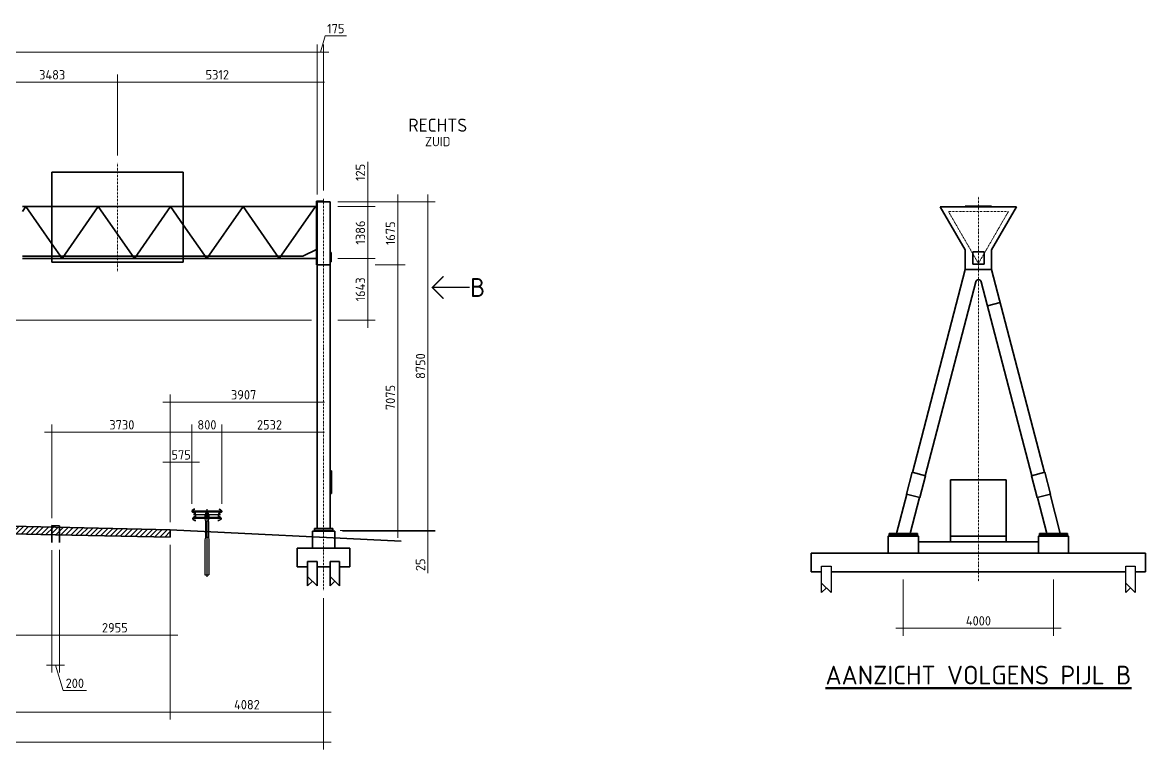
# Model space of a CAD drawing. Header units: millimetres. Extents: x 106432 to 195738, y -289564 to -268047.
# Drawn here: x 165832 to 195738, y -287413 to -268047 of the extents above; entities that cross this region are included whole.
import ezdxf
from ezdxf.enums import TextEntityAlignment as Align

# ---------------------------------------------------------------- set-up
doc = ezdxf.new("R2010")
doc.units = ezdxf.units.MM
doc.linetypes.add('XX-HART', pattern=[12, 4, -2, 0, -2, 4])
doc.layers.get('DEFPOINTS').update_dxf_attribs({"color": 40})
for name, color, linetype, lineweight in [('N-CO-BV-GELEIDECONSTRUCTIE_GELEIDERAIL-S', 210, 'Continuous', 25), ('N-CO-FC-KESP-G', 60, 'Continuous', 35), ('N-CO-FC-PAAL-G', 40, 'Continuous', 25), ('N-CO-GW-BERM-G', 90, 'Continuous', 35), ('N-CO-SC-M', 7, 'Continuous', 18), ('N-CO-SC-STAALVORM_PROFIEL-G', 7, 'Continuous', 35), ('N-CO-SC-TREKSTANG-G', 7, 'Continuous', 35), ('N-CO-VH-VERHARDING_ASFALT-A', 252, 'Continuous', 18), ('N-CO-VH-VERHARDING_ASFALT-G', 252, 'Continuous', 35), ('N-CO-VW-MARKERING-G', 7, 'Continuous', 35), ('X-XX-AL-HARTLIJN-G', 7, 'XX-HART', 18), ('X-XX-AL-REFERENTIE-G', 7, 'Continuous', 18), ('X-XX-AL-REFERENTIE-T25', 7, 'Continuous', 25), ('X-XX-AL-REFERENTIE-T35', 50, 'Continuous', 35), ('X-XX-AL-VERWIJZING-S', 7, 'Continuous', 25), ('X-XX-AL-VERWIJZING_AANZICHT-T50', 130, 'Continuous', 50)]:
    doc.layers.add(name, color=color, linetype=linetype, lineweight=lineweight)
doc.styles.add('NLCS-ISO', font='NLCS-ISO.ttf')
doc.styles.add('NLCS-ISO-MM100-T25', font='NLCS-ISO.ttf', dxfattribs={"height": 250})
doc.styles.add('NLCS-ISO-MM100-T35', font='NLCS-ISO.ttf', dxfattribs={"height": 350})
doc.styles.add('NLCS-ISO-MM100-T50', font='NLCS-ISO.ttf', dxfattribs={"height": 500})
doc.dimstyles.new('NLCS-MM100-T25-SCHRAP_a_l0_h3', dxfattribs={"dimscale": 100, "dimtxt": 2.5, "dimasz": 1.4, "dimexe": 2, "dimexo": 2, "dimgap": 0.7, "dimtad": 1, "dimdec": 0, "dimzin": 0, "dimdsep": 46, "dimtxsty": 'NLCS-ISO-MM100-T25', "dimblk": 'OBLIQUE', "dimcen": 2.5, "dimdle": 2, "dimclrd": 256, "dimclre": 256, "dimclrt": 256, "dimadec": 3, "dimazin": 0, "dimtfac": 1, "dimtdec": 0, "dimtofl": 0, "dimtmove": 1, "dimatfit": 0, "dimldrblk": 'OBLIQUE', "dimfxl": 0, "dimtolj": 1, "dimtzin": 0, "dimlwd": 18, "dimlwe": 18, "dimarcsym": 0})
pattern_1 = [(45, (153157.56, -250803.75), (-67.35192, 67.35192), [])]

# ---------------------------------------------------------------- blocks, each defined once
blk = doc.blocks.new('*D68')
at = {"layer": 'DEFPOINTS', "color": 0, "transparency": 16777216}
for p in [(174026, -274336), (174026, -275979), (175026, -275979)]:
    blk.add_point(p, dxfattribs=at)
at = {"layer": 'N-CO-SC-M', "lineweight": 18, "transparency": 16777216}
for p, q in [((175026, -274136), (175026, -276179)), ((174226, -274336), (175226, -274336)), ((174226, -275979), (175226, -275979))]:
    blk.add_line(p, q, dxfattribs=at)
at = {"layer": 'N-CO-SC-M', "transparency": 16777216, "insert": (174831, -275157), "char_height": 250, "attachment_point": 5, "rotation": 90, "style": 'NLCS-ISO-MM100-T25'}
blk.add_mtext('\\A1;1643', dxfattribs=at)
blk = doc.blocks.new('_Oblique')
blk = doc.blocks.new('*D73')
at = {"layer": 'DEFPOINTS', "color": 0, "transparency": 16777216}
for p in [(174096, -281575), (174151, -281600), (176626, -281600)]:
    blk.add_point(p, dxfattribs=at)
at = {"layer": 'N-CO-SC-M', "lineweight": 18, "transparency": 16777216}
for p, q in [((174296, -281575), (176826, -281575)), ((174351, -281600), (176826, -281600)), ((176626, -281575), (176626, -281435)), ((176626, -281575), (176626, -281600)), ((176626, -281600), (176626, -281740)), ((176626, -282713), (176626, -281600))]:
    blk.add_line(p, q, dxfattribs=at)
at = {"layer": 'N-CO-SC-M', "transparency": 16777216, "insert": (176431, -282493), "char_height": 250, "attachment_point": 5, "rotation": 90, "style": 'NLCS-ISO-MM100-T25'}
blk.add_mtext('\\A1;25', dxfattribs=at)
blk = doc.blocks.new('*D74')
at = {"layer": 'DEFPOINTS', "color": 0, "transparency": 16777216}
for p in [(174026, -272825), (174096, -281575), (176626, -281575)]:
    blk.add_point(p, dxfattribs=at)
at = {"layer": 'N-CO-SC-M', "lineweight": 18, "transparency": 16777216}
for p, q in [((176626, -272625), (176626, -281775)), ((174226, -272825), (176826, -272825)), ((174296, -281575), (176826, -281575))]:
    blk.add_line(p, q, dxfattribs=at)
at = {"layer": 'N-CO-SC-M', "transparency": 16777216, "insert": (176431, -277200), "char_height": 250, "attachment_point": 5, "rotation": 90, "style": 'NLCS-ISO-MM100-T25'}
blk.add_mtext('\\A1;8750', dxfattribs=at)
blk = doc.blocks.new('*D75')
at = {"layer": 'DEFPOINTS', "color": 0, "transparency": 16777216}
for p in [(175026, -274500), (174096, -281575), (175826, -281575)]:
    blk.add_point(p, dxfattribs=at)
at = {"layer": 'N-CO-SC-M', "lineweight": 18, "transparency": 16777216}
for p, q in [((175226, -274500), (176026, -274500)), ((175826, -274300), (175826, -281775)), ((174296, -281575), (176026, -281575))]:
    blk.add_line(p, q, dxfattribs=at)
at = {"layer": 'N-CO-SC-M', "transparency": 16777216, "insert": (175631, -278037), "char_height": 250, "attachment_point": 5, "rotation": 90, "style": 'NLCS-ISO-MM100-T25'}
blk.add_mtext('\\A1;7075', dxfattribs=at)
blk = doc.blocks.new('*D76')
at = {"layer": 'DEFPOINTS', "color": 0, "transparency": 16777216}
for p in [(174026, -272825), (175026, -274500), (175826, -274500)]:
    blk.add_point(p, dxfattribs=at)
at = {"layer": 'N-CO-SC-M', "lineweight": 18, "transparency": 16777216}
for p, q in [((175826, -272625), (175826, -274700)), ((174226, -272825), (176026, -272825)), ((175226, -274500), (176026, -274500))]:
    blk.add_line(p, q, dxfattribs=at)
at = {"layer": 'N-CO-SC-M', "transparency": 16777216, "insert": (175631, -273662), "char_height": 250, "attachment_point": 5, "rotation": 90, "style": 'NLCS-ISO-MM100-T25'}
blk.add_mtext('\\A1;1675', dxfattribs=at)
blk = doc.blocks.new('*D77')
at = {"layer": 'DEFPOINTS', "color": 0, "transparency": 16777216}
for p in [(174026, -272950), (174026, -274336), (175026, -274336)]:
    blk.add_point(p, dxfattribs=at)
at = {"layer": 'N-CO-SC-M', "lineweight": 18, "transparency": 16777216}
for p, q in [((174226, -272950), (175226, -272950)), ((175026, -272750), (175026, -274536)), ((174226, -274336), (175226, -274336))]:
    blk.add_line(p, q, dxfattribs=at)
at = {"layer": 'N-CO-SC-M', "transparency": 16777216, "insert": (174831, -273643), "char_height": 250, "attachment_point": 5, "rotation": 90, "style": 'NLCS-ISO-MM100-T25'}
blk.add_mtext('\\A1;1386', dxfattribs=at)
blk = doc.blocks.new('*D78')
at = {"layer": 'DEFPOINTS', "color": 0, "transparency": 16777216}
for p in [(174026, -272825), (174026, -272950), (175026, -272950)]:
    blk.add_point(p, dxfattribs=at)
at = {"layer": 'N-CO-SC-M', "lineweight": 18, "transparency": 16777216}
for p, q in [((175026, -271758), (175026, -272825)), ((175026, -272825), (175026, -272685)), ((174226, -272825), (175226, -272825)), ((174226, -272950), (175226, -272950)), ((175026, -272825), (175026, -272950)), ((175026, -272950), (175026, -273090))]:
    blk.add_line(p, q, dxfattribs=at)
at = {"layer": 'N-CO-SC-M', "transparency": 16777216, "insert": (174831, -272041), "char_height": 250, "attachment_point": 5, "rotation": 90, "style": 'NLCS-ISO-MM100-T25'}
blk.add_mtext('\\A1;125', dxfattribs=at)
blk = doc.blocks.new('*D79')
at = {"layer": 'DEFPOINTS', "color": 0, "transparency": 16777216}
for p in [(173851, -268836), (173851, -272725), (173676, -272825)]:
    blk.add_point(p, dxfattribs=at)
at = {"layer": 'N-CO-SC-M', "lineweight": 18, "transparency": 16777216}
for p, q in [((173764, -268836), (173893, -268406)), ((173893, -268406), (174458, -268406)), ((173676, -268836), (173536, -268836)), ((173676, -272625), (173676, -268636)), ((173676, -268836), (173851, -268836)), ((173851, -272525), (173851, -268636)), ((173851, -268836), (173991, -268836))]:
    blk.add_line(p, q, dxfattribs=at)
at = {"layer": 'N-CO-SC-M', "transparency": 16777216, "insert": (174175, -268211), "char_height": 250, "attachment_point": 5, "style": 'NLCS-ISO-MM100-T25'}
blk.add_mtext('\\A1;175', dxfattribs=at)
blk = doc.blocks.new('*D80')
at = {"layer": 'DEFPOINTS', "color": 0, "transparency": 16777216}
for p in [(173676, -268836), (131176, -272825), (173676, -272825)]:
    blk.add_point(p, dxfattribs=at)
at = {"layer": 'N-CO-SC-M', "lineweight": 18, "transparency": 16777216}
for p, q in [((130976, -268836), (173876, -268836)), ((131176, -272625), (131176, -268636)), ((173676, -272625), (173676, -268636))]:
    blk.add_line(p, q, dxfattribs=at)
at = {"layer": 'N-CO-SC-M', "transparency": 16777216, "insert": (152426, -268641), "char_height": 250, "attachment_point": 5, "style": 'NLCS-ISO-MM100-T25'}
blk.add_mtext('\\A1;42500', dxfattribs=at)
blk = doc.blocks.new('*D83')
at = {"layer": 'DEFPOINTS', "color": 0, "transparency": 16777216}
for p in [(168364, -269636), (168364, -271786), (173676, -272825)]:
    blk.add_point(p, dxfattribs=at)
at = {"layer": 'N-CO-SC-M', "lineweight": 18, "transparency": 16777216}
for p, q in [((168364, -271586), (168364, -269436)), ((173676, -272625), (173676, -269436)), ((173876, -269636), (168164, -269636))]:
    blk.add_line(p, q, dxfattribs=at)
at = {"layer": 'N-CO-SC-M', "transparency": 16777216, "insert": (171020, -269441), "char_height": 250, "attachment_point": 5, "style": 'NLCS-ISO-MM100-T25'}
blk.add_mtext('\\A1;5312', dxfattribs=at)
blk = doc.blocks.new('Geleiderail_800-2Z')
for p, q in [((-390, 702), (-387, 676)), ((-390, 702), (390, 702)), ((-387, 676), (387, 676)), ((-358, 605), (358, 605)), ((-315, 671), (-301, 539)), ((-52, 610), (-52, 490)), ((-52, 610), (52, 610)), ((-33, 620), (-38, 627)), ((-27, 620), (-22, 627)), ((-16, 610), (-16, 556)), ((0, 750), (0, -1050)), ((16, 610), (16, 556)), ((27, 620), (22, 627)), ((33, 620), (38, 627)), ((52, 610), (52, 490)), ((315, 671), (301, 539)), ((390, 702), (387, 676)), ((-355, 511), (-324, 511)), ((-355, 511), (-355, 508)), ((-355, 508), (355, 508)), ((-300, 534), (-324, 511)), ((-300, 534), (300, 534)), ((-52, 490), (-38, 420)), ((-38, 420), (-38, 0)), ((-3, 550), (-8, 557)), ((3, 550), (8, 557)), ((38, 420), (52, 490)), ((38, 420), (38, 0)), ((300, 534), (324, 511)), ((355, 511), (324, 511)), ((355, 511), (355, 508)), ((-38, 0), (38, 0)), ((-38, 0), (-52, -70)), ((-52, -70), (-52, -1000)), ((38, 0), (52, -70)), ((52, -70), (52, -1000)), ((-52, -1000), (52, -1000))]:
    blk.add_line(p, q)
for points in [[(-327, 751), (-349, 745, 0.115591), (-354, 742), (-391, 710, 0.521984), (-386, 666), (-324, 632, -0.246437), (-312, 614), (-309, 584, -0.246437), (-317, 563), (-370, 517, 0.521984), (-366, 473), (-323, 449, 0.115591), (-318, 448), (-295, 447), (-294, 450), (-317, 451, -0.115591), (-321, 452), (-364, 476, -0.521984), (-368, 515), (-315, 561, 0.246437), (-306, 584), (-309, 614, 0.246437), (-323, 635), (-384, 669, -0.521984), (-389, 708), (-352, 740, -0.115591), (-348, 742), (-326, 748)], [(327, 751), (349, 745, -0.115591), (354, 742), (391, 710, -0.521984), (386, 666), (324, 632, 0.246437), (312, 614), (309, 584, 0.246437), (317, 563), (370, 517, -0.521984), (366, 473), (323, 449, -0.115591), (318, 448), (295, 447), (294, 450), (317, 451, 0.115591), (321, 452), (364, 476, 0.521984), (368, 515), (315, 561, -0.246437), (306, 584), (309, 614, -0.246437), (323, 635), (384, 669, 0.521984), (389, 708), (352, 740, 0.115591), (348, 742), (326, 748)]]:
    blk.add_lwpolyline(points, format="xyb", close=True)
for points in [[(-315, 671, 0.09985), (-314, 671, 0.174705), (-313, 671, 0.104203), (-313, 672, 0.064948), (-313, 674, 0.051099), (-313, 676, 0.051099)], [(315, 671, -0.09985), (314, 671, -0.174705), (313, 671, -0.104203), (313, 672, -0.064948), (313, 674, -0.051099), (313, 676, -0.051099)], [(-301, 539, -0.09985), (-300, 539, -0.174705), (-299, 539, -0.104203), (-299, 538, -0.064948), (-298, 536, -0.051099), (-298, 534, -0.051099)], [(301, 539, 0.09985), (300, 539, 0.174705), (299, 539, 0.104203), (299, 538, 0.064948), (298, 536, 0.051099), (298, 534, 0.051099)]]:
    blk.add_lwpolyline(points, format="xyb")
for centre, radius, start, end in [((-30, 632), 9, 329.995, 209.995), ((-30, 622), 4, 209.995, 329.995), ((30, 632), 9, 329.995, 209.995), ((30, 622), 4, 209.995, 329.995), ((0, 556), 16, 180, 0), ((0, 562), 9, 329.995, 209.995), ((0, 552), 4, 209.995, 329.995)]:
    blk.add_arc(centre, radius, start, end)
blk = doc.blocks.new('*D88')
at = {"layer": 'DEFPOINTS', "color": 0, "transparency": 16777216}
for p in [(169769, -279759), (170344, -281070), (169769, -281558)]:
    blk.add_point(p, dxfattribs=at)
at = {"layer": 'N-CO-SC-M', "lineweight": 18, "transparency": 16777216}
for p, q in [((169769, -281358), (169769, -279559)), ((170344, -280870), (170344, -279559)), ((170544, -279759), (169569, -279759))]:
    blk.add_line(p, q, dxfattribs=at)
at = {"layer": 'N-CO-SC-M', "transparency": 16777216, "insert": (170056, -279564), "char_height": 250, "attachment_point": 5, "style": 'NLCS-ISO-MM100-T25'}
blk.add_mtext('\\A1;575', dxfattribs=at)
blk = doc.blocks.new('*D89')
at = {"layer": 'DEFPOINTS', "color": 0, "transparency": 16777216}
for p in [(170344, -278959), (170344, -281070), (166614, -281447)]:
    blk.add_point(p, dxfattribs=at)
at = {"layer": 'N-CO-SC-M', "lineweight": 18, "transparency": 16777216}
for p, q in [((166414, -278959), (170544, -278959)), ((166614, -281247), (166614, -278759)), ((170344, -280870), (170344, -278759))]:
    blk.add_line(p, q, dxfattribs=at)
at = {"layer": 'N-CO-SC-M', "transparency": 16777216, "insert": (168479, -278764), "char_height": 250, "attachment_point": 5, "style": 'NLCS-ISO-MM100-T25'}
blk.add_mtext('\\A1;3730', dxfattribs=at)
blk = doc.blocks.new('*D90')
at = {"layer": 'DEFPOINTS', "color": 0, "transparency": 16777216}
for p in [(171144, -278959), (170344, -281070), (171144, -281070)]:
    blk.add_point(p, dxfattribs=at)
at = {"layer": 'N-CO-SC-M', "lineweight": 18, "transparency": 16777216}
for p, q in [((170144, -278959), (171344, -278959)), ((170344, -280870), (170344, -278759)), ((171144, -280870), (171144, -278759))]:
    blk.add_line(p, q, dxfattribs=at)
at = {"layer": 'N-CO-SC-M', "transparency": 16777216, "insert": (170744, -278764), "char_height": 250, "attachment_point": 5, "style": 'NLCS-ISO-MM100-T25'}
blk.add_mtext('\\A1;800', dxfattribs=at)
blk = doc.blocks.new('*D91')
at = {"layer": 'DEFPOINTS', "color": 0, "transparency": 16777216}
for p in [(173676, -278959), (171144, -281070), (173676, -281525)]:
    blk.add_point(p, dxfattribs=at)
at = {"layer": 'N-CO-SC-M', "lineweight": 18, "transparency": 16777216}
for p, q in [((170944, -278959), (173876, -278959)), ((171144, -280870), (171144, -278759)), ((173676, -281325), (173676, -278759))]:
    blk.add_line(p, q, dxfattribs=at)
at = {"layer": 'N-CO-SC-M', "transparency": 16777216, "insert": (172410, -278764), "char_height": 250, "attachment_point": 5, "style": 'NLCS-ISO-MM100-T25'}
blk.add_mtext('\\A1;2532', dxfattribs=at)
blk = doc.blocks.new('*D92')
at = {"layer": 'DEFPOINTS', "color": 0, "transparency": 16777216}
for p in [(173676, -278159), (169769, -281558), (173676, -281525)]:
    blk.add_point(p, dxfattribs=at)
at = {"layer": 'N-CO-SC-M', "lineweight": 18, "transparency": 16777216}
for p, q in [((169769, -281358), (169769, -277959)), ((173676, -281325), (173676, -277959)), ((169569, -278159), (173876, -278159))]:
    blk.add_line(p, q, dxfattribs=at)
at = {"layer": 'N-CO-SC-M', "transparency": 16777216, "insert": (171722, -277964), "char_height": 250, "attachment_point": 5, "style": 'NLCS-ISO-MM100-T25'}
blk.add_mtext('\\A1;3907', dxfattribs=at)
blk = doc.blocks.new('*D106')
at = {"layer": 'DEFPOINTS', "color": 0, "transparency": 16777216}
for p in [(163149, -281828), (166614, -281898), (166614, -284363)]:
    blk.add_point(p, dxfattribs=at)
at = {"layer": 'N-CO-SC-M', "lineweight": 18, "transparency": 16777216}
for p, q in [((163149, -282028), (163149, -284563)), ((166614, -282098), (166614, -284563)), ((162949, -284363), (166814, -284363))]:
    blk.add_line(p, q, dxfattribs=at)
at = {"layer": 'N-CO-SC-M', "transparency": 16777216, "insert": (164882, -284168), "char_height": 250, "attachment_point": 5, "style": 'NLCS-ISO-MM100-T25'}
blk.add_mtext('\\A1;3465', dxfattribs=at)
blk = doc.blocks.new('*D107')
at = {"layer": 'DEFPOINTS', "color": 0, "transparency": 16777216}
for p in [(166614, -281898), (166814, -281895), (166814, -285163)]:
    blk.add_point(p, dxfattribs=at)
at = {"layer": 'N-CO-SC-M', "lineweight": 18, "transparency": 16777216}
for p, q in [((166614, -282098), (166614, -285363)), ((166814, -282095), (166814, -285363)), ((166614, -285163), (166474, -285163)), ((166614, -285163), (166814, -285163)), ((166714, -285163), (166918, -285843)), ((166814, -285163), (166954, -285163)), ((166918, -285843), (167533, -285843))]:
    blk.add_line(p, q, dxfattribs=at)
at = {"layer": 'N-CO-SC-M', "transparency": 16777216, "insert": (167226, -285648), "char_height": 250, "attachment_point": 5, "style": 'NLCS-ISO-MM100-T25'}
blk.add_mtext('\\A1;200', dxfattribs=at)
blk = doc.blocks.new('*D108')
at = {"layer": 'DEFPOINTS', "color": 0, "transparency": 16777216}
for p in [(166814, -281895), (169769, -281758), (169769, -284363)]:
    blk.add_point(p, dxfattribs=at)
at = {"layer": 'N-CO-SC-M', "lineweight": 18, "transparency": 16777216}
for p, q in [((169769, -281958), (169769, -284563)), ((166814, -282095), (166814, -284563)), ((166614, -284363), (169969, -284363))]:
    blk.add_line(p, q, dxfattribs=at)
at = {"layer": 'N-CO-SC-M', "transparency": 16777216, "insert": (168291, -284168), "char_height": 250, "attachment_point": 5, "style": 'NLCS-ISO-MM100-T25'}
blk.add_mtext('\\A1;2955', dxfattribs=at)
blk = doc.blocks.new('*D110')
at = {"layer": 'DEFPOINTS', "color": 0, "transparency": 16777216}
for p in [(148283, -281389), (169769, -281758), (169769, -286413)]:
    blk.add_point(p, dxfattribs=at)
at = {"layer": 'N-CO-SC-M', "lineweight": 18, "transparency": 16777216}
for p, q in [((148283, -281589), (148283, -286613)), ((169769, -281958), (169769, -286613)), ((148083, -286413), (169969, -286413))]:
    blk.add_line(p, q, dxfattribs=at)
at = {"layer": 'N-CO-SC-M', "transparency": 16777216, "insert": (159026, -286218), "char_height": 250, "attachment_point": 5, "style": 'NLCS-ISO-MM100-T25'}
blk.add_mtext('\\A1;21486', dxfattribs=at)
blk = doc.blocks.new('*D113')
at = {"layer": 'DEFPOINTS', "color": 0, "transparency": 16777216}
for p in [(131001, -282830), (173851, -283180), (173851, -287213)]:
    blk.add_point(p, dxfattribs=at)
at = {"layer": 'N-CO-SC-M', "lineweight": 18, "transparency": 16777216}
for p, q in [((131001, -283030), (131001, -287413)), ((173851, -283380), (173851, -287413)), ((130801, -287213), (174051, -287213))]:
    blk.add_line(p, q, dxfattribs=at)
at = {"layer": 'N-CO-SC-M', "transparency": 16777216, "insert": (152426, -287018), "char_height": 250, "attachment_point": 5, "style": 'NLCS-ISO-MM100-T25'}
blk.add_mtext('\\A1;42850', dxfattribs=at)
blk = doc.blocks.new('*D114')
at = {"layer": 'DEFPOINTS', "color": 0, "transparency": 16777216}
for p in [(169769, -281758), (173851, -283180), (173851, -286413)]:
    blk.add_point(p, dxfattribs=at)
at = {"layer": 'N-CO-SC-M', "lineweight": 18, "transparency": 16777216}
for p, q in [((169769, -281958), (169769, -286613)), ((173851, -283380), (173851, -286613)), ((169569, -286413), (174051, -286413))]:
    blk.add_line(p, q, dxfattribs=at)
at = {"layer": 'N-CO-SC-M', "transparency": 16777216, "insert": (171810, -286218), "char_height": 250, "attachment_point": 5, "style": 'NLCS-ISO-MM100-T25'}
blk.add_mtext('\\A1;4082', dxfattribs=at)
blk = doc.blocks.new('*D120')
at = {"layer": 'DEFPOINTS', "color": 0, "transparency": 16777216}
for p in [(168364, -269636), (168364, -271786), (164881, -272443)]:
    blk.add_point(p, dxfattribs=at)
at = {"layer": 'N-CO-SC-M', "lineweight": 18, "transparency": 16777216}
for p, q in [((164881, -272243), (164881, -269436)), ((168364, -271586), (168364, -269436)), ((164681, -269636), (168564, -269636))]:
    blk.add_line(p, q, dxfattribs=at)
at = {"layer": 'N-CO-SC-M', "transparency": 16777216, "insert": (166623, -269441), "char_height": 250, "attachment_point": 5, "style": 'NLCS-ISO-MM100-T25'}
blk.add_mtext('\\A1;3483', dxfattribs=at)
blk = doc.blocks.new('*D131')
at = {"layer": 'DEFPOINTS', "color": 0, "transparency": 16777216}
for p in [(189288, -282680), (193288, -282680), (189288, -284180)]:
    blk.add_point(p, dxfattribs=at)
at = {"layer": 'N-CO-SC-M', "lineweight": 18, "transparency": 16777216}
for p, q in [((189288, -282880), (189288, -284380)), ((193288, -282880), (193288, -284380)), ((193488, -284180), (189088, -284180))]:
    blk.add_line(p, q, dxfattribs=at)
at = {"layer": 'N-CO-SC-M', "transparency": 16777216, "insert": (191288, -283985), "char_height": 250, "attachment_point": 5, "style": 'NLCS-ISO-MM100-T25'}
blk.add_mtext('\\A1;4000', dxfattribs=at)
blk = doc.blocks.new('SAL-VERWIJZING_AANZICHT_LINKS-SO')
at = {"linetype": 'Continuous', "const_width": 0.35}
for points in [[(-7, 3), (-10, 0), (-7, -3)], [(-10, 0), (0, 0)]]:
    blk.add_lwpolyline(points, dxfattribs=at)
at = {"lineweight": 50, "style": 'NLCS-ISO'}
blk.add_attdef('...', text='', height=5, dxfattribs=at).set_placement((0.04, 0), align=Align.MIDDLE_LEFT)

msp = doc.modelspace()

# ---------------------------------------------------------------- hatches: boundary and pattern name
at = {"layer": 'N-CO-VH-VERHARDING_ASFALT-A'}
h = msp.add_hatch(dxfattribs=at)
h.set_pattern_fill('ANSI31', color=256, scale=30, style=0)
h.set_pattern_definition(pattern_1)
h.paths.add_polyline_path([(155798.9, -281253.7), (154940.9, -281235.6), (154940.9, -281435.6), (155798.9, -281453.8)])
h.paths.add_polyline_path([(155998.9, -281258.1), (155898.9, -281255.9), (155798.9, -281253.7), (155798.9, -281453.8), (155894.6, -281455.8), (155998.9, -281458.1)])
h.paths.add_polyline_path([(159383.8, -281333.5), (155998.9, -281258.1), (155998.9, -281458.1), (159383.8, -281533.6)])
h.paths.add_polyline_path([(159583.8, -281338), (159483.8, -281335.8), (159383.8, -281333.5), (159383.8, -281533.6), (159479.3, -281535.7), (159479.4, -281535.7), (159583.8, -281538)])
h.paths.add_polyline_path([(162999.2, -281413.5), (159583.8, -281338), (159583.8, -281538), (162999.2, -281613.6)])
h.paths.add_polyline_path([(163149.2, -281416.8), (163074.2, -281415.2), (162999.2, -281413.5), (162999.2, -281613.6), (163069.9, -281615.1), (163149.2, -281616.8)])
h.paths.add_polyline_path([(166614, -281489.1), (163149.2, -281416.8), (163149.2, -281616.8), (166614, -281689.1)])
h.paths.add_polyline_path([(166814, -281493.3), (166714, -281491.2), (166614, -281489.1), (166614, -281689.1), (166709.7, -281691.1), (166814, -281693.4)])
h = msp.add_hatch(dxfattribs=at)
h.set_pattern_fill('ANSI31', color=256, scale=30, style=0)
h.set_pattern_definition(pattern_1)
h.paths.add_polyline_path([(166814, -281493.3), (166814, -281693.4), (169768.8, -281758.3), (169768.8, -281558.2)])

# ---------------------------------------------------------------- linework, layer by layer
at = {"layer": 'N-CO-FC-KESP-G', "linetype": 'Continuous'}
for p, q in [((173551.1, -281599.8), (173551.1, -282049.8)), ((174151.1, -281599.8), (173551.1, -281599.8)), ((174151.1, -282049.8), (174151.1, -281599.8)), ((173151.1, -282049.8), (174551.1, -282049.8)), ((173151.1, -282549.8), (173151.1, -282049.8)), ((174551.1, -282049.8), (174551.1, -282549.8)), ((173426.1, -282549.8), (173151.1, -282549.8)), ((173426.1, -282399.8), (173426.1, -283049.8)), ((173676.1, -282399.8), (173426.1, -282399.8)), ((173676.1, -282399.8), (173676.1, -283049.8)), ((174026.1, -282549.8), (173676.1, -282549.8)), ((174026.1, -282399.8), (174026.1, -283049.8)), ((174276.1, -282399.8), (174026.1, -282399.8)), ((174276.1, -282399.8), (174276.1, -283049.8)), ((174276.1, -282549.8), (174551.1, -282549.8)), ((173676.1, -283049.8), (173426.1, -282799.8)), ((174276.1, -283049.8), (174026.1, -282799.8)), ((173551.1, -282924.8), (173426.1, -283049.8)), ((174151.1, -282924.8), (174026.1, -283049.8))]:
    msp.add_line(p, q, dxfattribs=at)
at = {"layer": 'N-CO-FC-KESP-G'}
for p, q in [((188888.3, -281729.8), (188888.3, -282179.8)), ((188888.3, -281729.8), (189688.3, -281729.8)), ((189688.3, -281729.8), (189688.3, -282179.8)), ((189688.3, -281879.8), (192888.3, -281879.8)), ((190548.3, -281729.8), (190548.3, -281879.8)), ((192028.3, -281729.8), (190548.3, -281729.8)), ((192028.3, -281729.8), (192028.3, -281879.8)), ((192888.3, -281729.8), (192888.3, -282179.8)), ((192888.3, -281729.8), (193688.3, -281729.8)), ((193688.3, -281729.8), (193688.3, -282179.8)), ((186838.3, -282179.8), (195738.3, -282179.8)), ((186838.3, -282179.8), (186838.3, -282679.8)), ((195738.3, -282179.8), (195738.3, -282679.8)), ((186838.3, -282679.8), (187113.3, -282679.8)), ((187363.3, -282679.8), (195213.3, -282679.8)), ((195463.3, -282679.8), (195738.3, -282679.8))]:
    msp.add_line(p, q, dxfattribs=at)
at = {"layer": 'N-CO-FC-PAAL-G'}
for points in [[(187238.3, -283104.8), (187113.3, -283229.8), (187113.3, -282529.8), (187363.3, -282529.8), (187363.3, -283229.8), (187113.3, -282979.8)], [(195338.3, -283104.8), (195213.3, -283229.8), (195213.3, -282529.8), (195463.3, -282529.8), (195463.3, -283229.8), (195213.3, -282979.8)]]:
    msp.add_lwpolyline(points, dxfattribs=at)
at = {"layer": 'N-CO-GW-BERM-G'}
msp.add_line((169769, -281558.2), (175915.3, -281865.5), dxfattribs=at)
at = {"layer": 'N-CO-SC-STAALVORM_PROFIEL-G'}
for p, q in [((166614, -272035.8), (166614, -274435.8)), ((166614, -272035.8), (170114, -272035.8)), ((170114, -272035.8), (170114, -274435.8)), ((165831.6, -272949.8), (166614, -272949.8)), ((166614, -272949.8), (170114, -272949.8)), ((170114, -272949.8), (173676.1, -272949.8)), ((173851.1, -272808.8), (173660.1, -272808.8)), ((173660.1, -272808.8), (173660.1, -274499.8)), ((173676.1, -272824.8), (173676.1, -281524.8)), ((174026.1, -272824.8), (173676.1, -272824.8)), ((174026.1, -272824.8), (174026.1, -281524.8)), ((173301.1, -274272.3), (173676.1, -274082.3)), ((174049.8, -274169.8), (174026.1, -274169.8)), ((174049.8, -274169.8), (174049.8, -274419.8)), ((165831.6, -274272.3), (166614, -274272.3)), ((165831.6, -274335.8), (166614, -274335.8)), ((166614, -274272.3), (170114, -274272.3)), ((166614, -274335.8), (170114, -274335.8)), ((166614, -274435.8), (170114, -274435.8)), ((170114, -274272.3), (173301.1, -274272.3)), ((170114, -274335.8), (173676.1, -274335.8)), ((174026.1, -274499.8), (173660.1, -274499.8)), ((174049.8, -274419.8), (174026.1, -274419.8)), ((174061.1, -279993.2), (174026.1, -279993.2)), ((174061.1, -280593.2), (174061.1, -279993.2)), ((190548.3, -281729.8), (190548.3, -280229.8)), ((190548.3, -280229.8), (192028.3, -280229.8)), ((192028.3, -281729.8), (192028.3, -280229.8)), ((174061.1, -280593.2), (174026.1, -280593.2)), ((173606.1, -281574.8), (173581.1, -281599.8)), ((174121.1, -281599.8), (173581.1, -281599.8)), ((173606.1, -281524.8), (174096.1, -281524.8)), ((173606.1, -281574.8), (173606.1, -281524.8)), ((173606.1, -281574.8), (174096.1, -281574.8)), ((174096.1, -281524.8), (174096.1, -281574.8)), ((174096.1, -281574.8), (174121.1, -281599.8))]:
    msp.add_line(p, q, dxfattribs=at)
at = {"layer": 'N-CO-SC-STAALVORM_PROFIEL-G', "linetype": 'Continuous'}
for p, q in [((192304.8, -272954.8), (190271.8, -272954.8)), ((190938.3, -274105.8), (190271.8, -272954.8)), ((190938.3, -272938.8), (190938.3, -272954.8)), ((191638.3, -272938.8), (190938.3, -272938.8)), ((191638.3, -272954.8), (191638.3, -272938.8)), ((191638.3, -274105.8), (192304.8, -272954.8)), ((190938.3, -274105.8), (190938.3, -274629.8)), ((191438.3, -274153.8), (191138.3, -274153.8)), ((191138.3, -274153.8), (191138.3, -274483.8)), ((191438.3, -274153.8), (191438.3, -274483.8)), ((191638.3, -274105.8), (191638.3, -274629.8)), ((191438.3, -274483.8), (191138.3, -274483.8)), ((190938.3, -274629.8), (189530.9, -280030.1)), ((191638.3, -274629.8), (190938.3, -274629.8)), ((191638.3, -274629.8), (193045.7, -280030.1)), ((191215.7, -274953.1), (189869.6, -280118.3)), ((191360.8, -274953.1), (192707, -280118.3)), ((191528.8, -275597.5), (191867.5, -275509.2)), ((189523.1, -280028.1), (189371.8, -280608.7)), ((189523.1, -280028.1), (189877.3, -280120.4)), ((189877.3, -280120.4), (189726, -280701)), ((193053.4, -280028.1), (192699.3, -280120.4)), ((192699.3, -280120.4), (192850.6, -280701)), ((193053.4, -280028.1), (193204.7, -280608.7)), ((189379.5, -280610.7), (189107.4, -281654.8)), ((189371.8, -280608.7), (189726, -280701)), ((189718.2, -280698.9), (189469.1, -281654.8)), ((193204.7, -280608.7), (192850.6, -280701)), ((192858.3, -280698.9), (193107.4, -281654.8)), ((193197, -280610.7), (193469.1, -281654.8)), ((188913.3, -281704.8), (188888.3, -281729.8)), ((188913.3, -281654.8), (189663.3, -281654.8)), ((188913.3, -281654.8), (188913.3, -281704.8)), ((188913.3, -281704.8), (189663.3, -281704.8)), ((189663.3, -281654.8), (189663.3, -281704.8)), ((189663.3, -281704.8), (189688.3, -281729.8)), ((192913.3, -281704.8), (192888.3, -281729.8)), ((192913.3, -281654.8), (193663.3, -281654.8)), ((192913.3, -281654.8), (192913.3, -281704.8)), ((192913.3, -281704.8), (193663.3, -281704.8)), ((193663.3, -281654.8), (193663.3, -281704.8)), ((193663.3, -281704.8), (193688.3, -281729.8))]:
    msp.add_line(p, q, dxfattribs=at)
msp.add_arc((191288.3, -274972.1), 75, 14.60741, 165.39259, dxfattribs=at)
at = {"layer": 'N-CO-SC-TREKSTANG-G'}
for p, q in [((165831.4, -273080.1), (165922.1, -272949.8)), ((165922.1, -272949.8), (166614, -273944.7)), ((166886.1, -274335.8), (167850.1, -272949.8)), ((167850.1, -272949.8), (168814.1, -274335.8)), ((168814.1, -274335.8), (169778.1, -272949.8)), ((169778.1, -272949.8), (170114, -273432.8)), ((170742.1, -274335.8), (171706.1, -272949.8)), ((171706.1, -272949.8), (172670.1, -274335.8)), ((172670.1, -274335.8), (173634.1, -272949.8)), ((170114, -273432.8), (170742.1, -274335.8)), ((166614, -273944.7), (166886.1, -274335.8))]:
    msp.add_line(p, q, dxfattribs=at)
at = {"layer": 'N-CO-VH-VERHARDING_ASFALT-G'}
for p, q in [((163074.2, -281415.2), (166714, -281491.2)), ((163070, -281615.1), (166709.8, -281691.1)), ((166709.6, -281691.1), (169768.8, -281758.3)), ((166714, -281491.2), (169768.8, -281558.2)), ((169768.8, -281558.2), (169768.8, -281758.3))]:
    msp.add_line(p, q, dxfattribs=at)
at = {"layer": 'N-CO-VW-MARKERING-G'}
for p, q in [((166614, -281447.4), (166814, -281454.8)), ((166614, -281447.4), (166614, -281897.7)), ((166814, -281454.8), (166814, -281894.6))]:
    msp.add_line(p, q, dxfattribs=at)
at = {"layer": 'X-XX-AL-HARTLIJN-G'}
for p, q in [((168364, -271785.8), (168364, -274685.8)), ((173851.1, -272724.8), (173851.1, -283179.8)), ((191288.3, -272688.8), (191288.3, -282929.8)), ((190488.3, -273079.8), (192088.3, -273079.8)), ((191288.3, -274465.5), (190488.3, -273079.8)), ((192088.3, -273079.8), (191288.3, -274465.5))]:
    msp.add_line(p, q, dxfattribs=at)
at = {"layer": 'X-XX-AL-REFERENTIE-G'}
msp.add_line((173526.1, -275978.8), (131326.1, -275978.8), dxfattribs=at)

# ---------------------------------------------------------------- block references
at = {"layer": 'N-CO-BV-GELEIDECONSTRUCTIE_GELEIDERAIL-S'}
msp.add_blockref('Geleiderail_800-2Z', (170743.8, -281759.3), dxfattribs=at)
at = {"layer": 'X-XX-AL-VERWIJZING-S', "xscale": 100, "yscale": 100, "zscale": 100}
msp.add_blockref('SAL-VERWIJZING_AANZICHT_LINKS-SO', (177744.5, -275105.8), dxfattribs=at).add_auto_attribs({'...': 'B'})

# ---------------------------------------------------------------- texts
at = {"layer": 'X-XX-AL-REFERENTIE-T25', "style": 'NLCS-ISO-MM100-T25'}
msp.add_text('ZUID', height=250, dxfattribs=at).set_placement((176889, -271219), align=Align.MIDDLE)
at = {"layer": 'X-XX-AL-REFERENTIE-T35', "style": 'NLCS-ISO-MM100-T35'}
msp.add_text('RECHTS', height=350, dxfattribs=at).set_placement((176889, -270782.3), align=Align.MIDDLE)
at = {"layer": 'X-XX-AL-VERWIJZING_AANZICHT-T50', "style": 'NLCS-ISO-MM100-T50'}
msp.add_text('%%UAANZICHT VOLGENS PIJL B%%u', height=500, dxfattribs=at).set_placement((191288.3, -285679.8), align=Align.CENTER)

# ---------------------------------------------------------------- dimensions: what is measured, and where the dimension line sits
at = {"layer": 'N-CO-SC-M'}
for base, p1, p2, picture, middle in [((173851.1, -268835.8), (173676.1, -272824.8), (173851.1, -272724.8), '*D79', (173962.6, -268210.8)), ((173676.1, -268835.8), (131176.1, -272824.8), (173676.1, -272824.8), '*D80', (152426.1, -268640.8)), ((168364, -269635.8), (164881.4, -272442.8), (168364, -271785.8), '*D120', (166622.7, -269440.8)), ((173676.1, -278159.3), (169768.8, -281558.2), (173676.1, -281524.8), '*D92', (171722.4, -277964.3)), ((170343.8, -278959.3), (166614, -281447.4), (170343.8, -281069.7), '*D89', (168478.9, -278764.3)), ((171143.8, -278959.3), (170343.8, -281069.7), (171143.8, -281069.7), '*D90', (170743.8, -278764.3)), ((173676.1, -278959.3), (171143.8, -281069.7), (173676.1, -281524.8), '*D91', (172409.9, -278764.3)), ((169768.8, -286412.7), (148283.2, -281388.5), (169768.8, -281758.3), '*D110', (159026, -286217.7)), ((166614, -284362.7), (163149.2, -281828.3), (166614, -281897.7), '*D106', (164881.6, -284167.7)), ((166814, -285162.7), (166614, -281897.7), (166814, -281894.6), '*D107', (166988, -285647.7)), ((169768.8, -284362.7), (166814, -281894.6), (169768.8, -281758.3), '*D108', (168291.4, -284167.7)), ((173851.1, -286412.7), (169768.8, -281758.3), (173851.1, -283179.8), '*D114', (171809.9, -286217.7)), ((173851.1, -287212.7), (131001.1, -282829.8), (173851.1, -283179.8), '*D113', (152426.1, -287017.7)), ((189288.3, -284179.8), (193288.3, -282679.8), (189288.3, -282679.8), '*D131', (191288.3, -283984.8))]:
    dim = msp.add_linear_dim(base=base, p1=p1, p2=p2, dimstyle='NLCS-MM100-T25-SCHRAP_a_l0_h3', dxfattribs=at)
    dim.commit()
    dim.dimension.update_dxf_attribs({"geometry": picture, "text_midpoint": middle})
for base, p1, p2, angle, picture, middle in [((168364, -269635.8), (173676.1, -272824.8), (168364, -271785.8), 180, '*D83', (171020, -269440.8)), ((176626.1, -281574.8), (174026.1, -272824.8), (174096.1, -281574.8), 90, '*D74', (176431.1, -277199.8)), ((175826.1, -274499.8), (174026.1, -272824.8), (175026.1, -274499.8), 90, '*D76', (175631.1, -273662.3)), ((175026.1, -274335.8), (174026.1, -272949.8), (174026.1, -274335.8), 90, '*D77', (174831.1, -273642.8)), ((175026.1, -275978.8), (174026.1, -274335.8), (174026.1, -275978.8), 90, '*D68', (174831.1, -275157.3)), ((175826.1, -281574.8), (175026.1, -274499.8), (174096.1, -281574.8), 90, '*D75', (175631.1, -278037.3))]:
    dim = msp.add_linear_dim(base=base, p1=p1, p2=p2, angle=angle, dimstyle='NLCS-MM100-T25-SCHRAP_a_l0_h3', dxfattribs=at)
    dim.commit()
    dim.dimension.update_dxf_attribs({"geometry": picture, "text_midpoint": middle})
for base, p1, p2, picture, middle in [((175026.1, -272949.8), (174026.1, -272824.8), (174026.1, -272949.8), '*D78', (175026.1, -272040.5)), ((176626.1, -281599.8), (174096.1, -281574.8), (174151.1, -281599.8), '*D73', (176626.1, -282492.7))]:
    dim = msp.add_linear_dim(base=base, p1=p1, p2=p2, angle=90, dimstyle='NLCS-MM100-T25-SCHRAP_a_l0_h3', dxfattribs=at)
    dim.commit()
    dim.dimension.update_dxf_attribs({"geometry": picture, "text_midpoint": middle, "dimtype": 160})
dim = msp.add_linear_dim(base=(169768.8, -279759.3), p1=(170343.8, -281069.7), p2=(169768.8, -281558.2), dimstyle='NLCS-MM100-T25-SCHRAP_a_l0_h3', dxfattribs=at)
dim.commit()
dim.dimension.update_dxf_attribs({"geometry": '*D88', "text_midpoint": (170056.3, -279759.3), "dimtype": 160})

doc.saveas('drawing.dxf')
